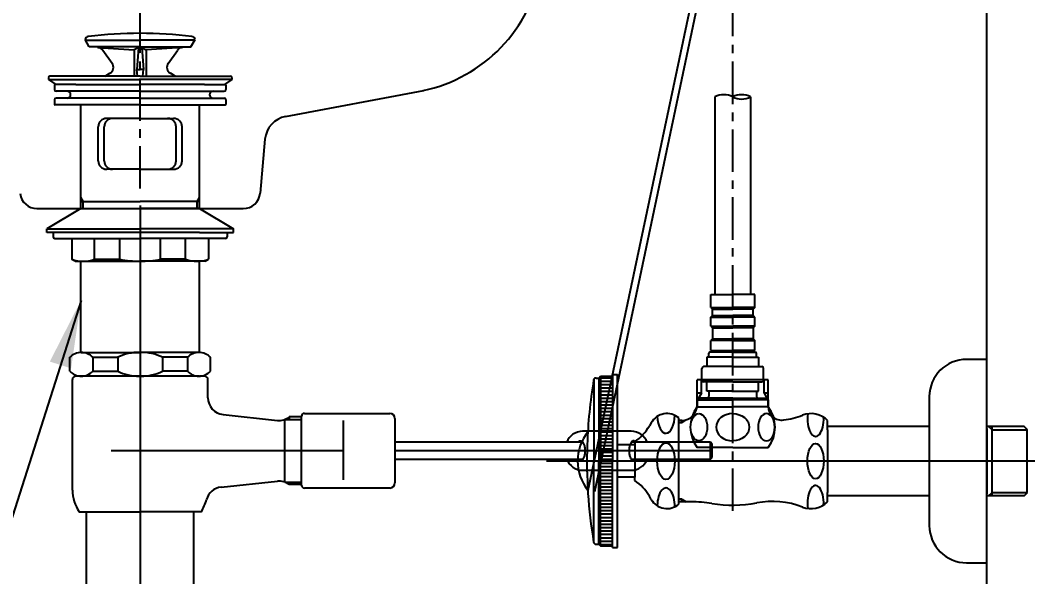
# Model space of a CAD drawing. Extents: x 1408 to 6784, y -530 to 1956.
# Drawn here: x 5035.1 to 5332.3, y 191.9 to 356 of the extents above; entities that cross this region are included whole.
import ezdxf

# ---------------------------------------------------------------- set-up
doc = ezdxf.new("R2010")
doc.units = 0
doc.header["$LTSCALE"] = 10
doc.header["$MEASUREMENT"] = 0
doc.header["$PDMODE"] = 3
doc.header["$PDSIZE"] = -10
doc.linetypes.add('CENTER', pattern=[2, 1.25, -0.25, 0.25, -0.25])
doc.layers.get('0').update_dxf_attribs({"linetype": 'CONTINUOUS'})
doc.layers.get('DEFPOINTS').update_dxf_attribs({"linetype": 'CONTINUOUS'})
for name, color, linetype in [('1', 7, 'CONTINUOUS'), ('3', 3, 'CONTINUOUS'), ('6', 6, 'CONTINUOUS'), ('7', 7, 'CONTINUOUS')]:
    doc.layers.add(name, color=color, linetype=linetype)
doc.styles.get("Standard").update_dxf_attribs({"font": 'SYMBOL'})
doc.dimstyles.get("Standard").update_dxf_attribs({"dimtxt": 1, "dimasz": 0.18, "dimexe": 0.18, "dimexo": 0.0625, "dimgap": 0.5, "dimtad": 1, "dimzin": 0, "dimdsep": 46, "dimtxsty": 'Standard', "dimcen": 0.09, "dimadec": 0, "dimazin": 0, "dimtfac": 1, "dimtofl": 0, "dimtmove": 2, "dimatfit": 3, "dimfxl": 0, "dimtolj": 1, "dimtzin": 0, "dimarcsym": 0})
doc.dimstyles.new('Standard$0', dxfattribs={"dimtxt": 0.18, "dimasz": 0.18, "dimexe": 0.18, "dimexo": 0.0625, "dimgap": 0.09, "dimtad": 0, "dimtih": 1, "dimtoh": 1, "dimdec": 4, "dimzin": 0, "dimdsep": 46, "dimtxsty": 'Standard', "dimcen": 0.09, "dimadec": 0, "dimazin": 0, "dimtfac": 1, "dimtdec": 4, "dimtofl": 0, "dimtmove": 0, "dimatfit": 3, "dimfxl": 0, "dimtolj": 1, "dimtzin": 0, "dimarcsym": 0})

# ---------------------------------------------------------------- blocks, each defined once
blk = doc.blocks.new('*D22')
at = {"color": 3, "lineweight": -2}
for p, q in [((5070.46, 301.36), (5070.46, -63.27)), ((5320.26, 75.32), (5320.26, -63.27)), ((5090.46, -43.27), (5154.94, -43.27)), ((5300.26, -43.27), (5235.78, -43.27))]:
    blk.add_line(p, q, dxfattribs=at)
at = {"color": 3}
for points in [[(5090.46, -39.94), (5090.46, -46.6), (5070.46, -43.27)], [(5300.26, -39.94), (5300.26, -46.6), (5320.26, -43.27)]]:
    blk.add_solid(points, dxfattribs=at)
at = {"layer": 'DEFPOINTS', "color": 0}
for p in [(5070.46, 301.36), (5320.26, 75.32), (5320.26, -43.27)]:
    blk.add_point(p, dxfattribs=at)
at = {"color": 0, "insert": (5195.36, -43.27), "char_height": 25, "attachment_point": 5}
blk.add_mtext('\\A1;{\\fNanumGothic|b0|i0|c129|p50;250}', dxfattribs=at)

msp = doc.modelspace()

# ---------------------------------------------------------------- linework, layer by layer
at = {"color": 2}
for p, q in [((5113.36714, 327.60641), (5154.13244, 335.28406)), ((5107.28473, 320.90003), (5105.87215, 305.0086)), ((5040.03303, 300.4513), (5100.89179, 300.4513))]:
    msp.add_line(p, q, dxfattribs=at)
for centre, radius, start, end in [((5144.55718, 379.2124), 44.9565, 282, 350), ((5114.75527, 320.23599), 7.5, 100.666029, 174.9203921), ((5040.03303, 305.4513), 5, 186.6755031, 270), ((5100.89179, 305.4513), 5, 270, 354.9203921)]:
    msp.add_arc(centre, radius, start, end, dxfattribs=at)
at = {"layer": '1', "color": 5}
msp.add_line((5320.25671, -254.00694), (5320.25671, 711.44132), dxfattribs=at)
at = {"layer": '1', "color": 1, "linetype": 'CENTER'}
msp.add_line((5070.46241, 306.35885), (5070.46241, 514.85885), dxfattribs=at)
at = {"layer": '3'}
for p, q in [((5055.46241, 348.14571), (5054.23109, 350.27842)), ((5054.34763, 350.07657), (5070.46241, 350.07657)), ((5070.46241, 348.14571), (5055.46241, 348.14571)), ((5057.97769, 347.96142), (5068.71241, 347.26005)), ((5070.46241, 348.14571), (5068.71241, 347.26005)), ((5069.94474, 347.88372), (5069.51241, 341.47584)), ((5086.57719, 350.07657), (5070.46241, 350.07657)), ((5070.46241, 348.14571), (5085.46241, 348.14571)), ((5070.46241, 348.14571), (5072.21241, 347.26005)), ((5070.98009, 347.88372), (5071.41241, 341.47584)), ((5082.94714, 347.96142), (5072.21241, 347.26005)), ((5085.46241, 348.14571), (5086.69373, 350.27842)), ((5062.18775, 343.26642), (5059.46955, 347.11939)), ((5068.71241, 347.26005), (5068.71241, 339.54571)), ((5072.21241, 347.26005), (5072.21241, 339.54571)), ((5078.73707, 343.26642), (5081.45528, 347.11939)), ((5043.46241, 339.14571), (5043.46241, 338.54571)), ((5053.16241, 339.54571), (5043.86241, 339.54571)), ((5070.46241, 339.54571), (5053.16241, 339.54571)), ((5060.10599, 339.54571), (5061.55351, 340.38144)), ((5069.71551, 339.54571), (5069.51241, 341.50003)), ((5069.51241, 341.50003), (5070.46241, 341.50003)), ((5071.41241, 341.50003), (5070.46241, 341.50003)), ((5070.46241, 339.54571), (5087.76241, 339.54571)), ((5071.20931, 339.54571), (5071.41241, 341.50003)), ((5080.81884, 339.54571), (5079.37132, 340.38144)), ((5087.76241, 339.54571), (5097.06241, 339.54571)), ((5097.46241, 339.14571), (5097.46241, 338.54571)), ((5043.46241, 338.54571), (5070.46241, 338.54571)), ((5043.46241, 338.54571), (5045.60463, 337.04571)), ((5045.16058, 336.84571), (5045.16058, 335.54571)), ((5051.46241, 337.04571), (5045.36058, 337.04571)), ((5051.46241, 337.04571), (5070.46241, 337.04571)), ((5097.46241, 338.54571), (5070.46241, 338.54571)), ((5089.46241, 337.04571), (5070.46241, 337.04571)), ((5089.46241, 337.04571), (5095.56425, 337.04571)), ((5097.46241, 338.54571), (5095.32019, 337.04571)), ((5095.76425, 336.84571), (5095.76425, 335.54571)), ((5070.46241, 335.04571), (5045.66058, 335.04571)), ((5070.46241, 333.04571), (5045.66058, 333.04571)), ((5070.46241, 335.04571), (5095.26425, 335.04571)), ((5070.46241, 333.04571), (5095.26425, 333.04571)), ((5045.16058, 332.54571), (5045.16058, 331.24571)), ((5070.46241, 331.04571), (5045.36058, 331.04571)), ((5052.96241, 300.4513), (5052.96241, 331.04571)), ((5070.46241, 331.04571), (5095.56425, 331.04571)), ((5087.96241, 300.4513), (5087.96241, 331.04571)), ((5095.76425, 332.54571), (5095.76425, 331.24571)), ((5070.46241, 327.04571), (5060.58804, 327.04571)), ((5070.46241, 327.04571), (5080.33678, 327.04571)), ((5058.08804, 314.54571), (5058.08804, 324.54571)), ((5059.85581, 314.54571), (5059.85581, 324.54571)), ((5081.06901, 314.54571), (5081.06901, 324.54571)), ((5082.83678, 314.54571), (5082.83678, 324.54571)), ((5070.46241, 312.04571), (5060.58804, 312.04571)), ((5070.46241, 312.04571), (5080.33678, 312.04571)), ((5053.66241, 302.54571), (5052.96241, 303.75815)), ((5087.26241, 302.54571), (5087.96241, 303.75815)), ((5052.96241, 300.4513), (5042.96241, 294.4513)), ((5052.96241, 302.54571), (5070.46241, 302.54571)), ((5052.96241, 300.4513), (5070.46241, 300.4513)), ((5053.66241, 300.4513), (5053.66241, 302.54571)), ((5087.96241, 302.54571), (5070.46241, 302.54571)), ((5087.96241, 300.4513), (5070.46241, 300.4513)), ((5087.26241, 300.4513), (5087.26241, 302.54571)), ((5087.96241, 300.4513), (5097.96241, 294.4513)), ((5042.96241, 294.4513), (5070.46241, 294.4513)), ((5042.96241, 293.4513), (5042.96241, 294.4513)), ((5097.96241, 294.4513), (5070.46241, 294.4513)), ((5097.96241, 293.4513), (5097.96241, 294.4513)), ((5052.96241, 293.4513), (5042.96241, 293.4513)), ((5044.77028, 293.4513), (5044.77028, 292.1513)), ((5045.27028, 291.6513), (5050.27028, 291.6513)), ((5050.27028, 291.6513), (5070.46241, 291.6513)), ((5050.27028, 291.6513), (5050.27028, 285.52865)), ((5087.96241, 293.4513), (5052.96241, 293.4513)), ((5057.04507, 285.52865), (5057.04507, 291.6513)), ((5064.44573, 285.52865), (5064.44573, 291.6513)), ((5090.65454, 291.6513), (5070.46241, 291.6513)), ((5076.4791, 285.52865), (5076.4791, 291.6513)), ((5083.87976, 285.52865), (5083.87976, 291.6513)), ((5087.96241, 293.4513), (5097.96241, 293.4513)), ((5090.65454, 291.6513), (5090.65454, 285.52865)), ((5095.65454, 291.6513), (5090.65454, 291.6513)), ((5096.15454, 293.4513), (5096.15454, 292.1513)), ((5051.27028, 284.9513), (5050.27028, 285.52865)), ((5057.04507, 285.52865), (5064.44573, 285.52865)), ((5083.87976, 285.52865), (5076.4791, 285.52865)), ((5089.65454, 284.9513), (5090.65454, 285.52865)), ((5051.27028, 284.9513), (5052.67028, 284.9513)), ((5052.67028, 284.9513), (5070.46241, 284.9513)), ((5052.96241, 258.04006), (5052.96241, 284.9513)), ((5088.25454, 284.9513), (5070.46241, 284.9513)), ((5087.96241, 258.04006), (5087.96241, 284.9513)), ((5089.65454, 284.9513), (5088.25454, 284.9513)), ((5049.71872, 252.48909), (5049.71872, 256.60233)), ((5053.10611, 258.04571), (5070.21872, 258.04571)), ((5056.4935, 256.60233), (5063.89416, 256.60233)), ((5056.4935, 256.60233), (5056.4935, 252.48909)), ((5063.89416, 256.60233), (5063.89416, 252.48909)), ((5087.81872, 258.04571), (5070.70611, 258.04571)), ((5077.03066, 256.60233), (5077.03066, 252.48909)), ((5084.43133, 256.60233), (5077.03066, 256.60233)), ((5084.43133, 256.60233), (5084.43133, 252.48909)), ((5091.20611, 252.48909), (5091.20611, 256.60233)), ((5050.46241, 217.44337), (5050.46241, 250.04571)), ((5070.46241, 251.04571), (5051.46241, 251.04571)), ((5056.4935, 252.48909), (5063.89416, 252.48909)), ((5087.81872, 251.04571), (5070.46241, 251.04571)), ((5084.43133, 252.48909), (5077.03066, 252.48909)), ((5087.26241, 251.04571), (5087.81872, 251.04571)), ((5087.81872, 251.04571), (5088.21872, 251.04571)), ((5089.46241, 251.04571), (5087.96241, 251.04571)), ((5090.46241, 244.68147), (5090.46241, 250.04571)), ((5094.92975, 239.70992), (5110.96397, 237.99197)), ((5112.99264, 238.24571), (5118.09821, 238.24571)), ((5113.13173, 219.79571), (5113.13173, 238.29571)), ((5118.12362, 239.04571), (5114.46241, 239.04571)), ((5114.46241, 239.04571), (5114.46241, 238.24571)), ((5118.09821, 238.24571), (5118.09821, 239.24571)), ((5118.09821, 218.84571), (5118.09821, 238.24571)), ((5118.89821, 240.04571), (5144.09821, 240.04571)), ((5130.46241, 220.5078), (5130.46241, 237.94571)), ((5145.59821, 238.54571), (5145.59821, 232.77452)), ((5145.59821, 232.77452), (5145.59821, 219.54571)), ((5212.0562, 234.78307), (5200.9973, 234.78517)), ((5215.34259, 234.78244), (5212.0562, 234.78307)), ((5130.46241, 229.04571), (5061.96241, 229.05874)), ((5195.08408, 231.5363), (5145.59821, 231.54571)), ((5239.16885, 229.02791), (5145.59821, 229.04571)), ((5201.03377, 231.53517), (5195.08408, 231.5363)), ((5238.66933, 231.52801), (5215.30489, 231.53245)), ((5238.71448, 226.528), (5238.71543, 231.528)), ((5239.21534, 231.0279), (5238.71543, 231.528)), ((5239.21458, 227.0279), (5239.21534, 231.0279)), ((5145.59821, 226.54571), (5201.03282, 226.53517)), ((5215.30394, 226.53245), (5238.66838, 226.52801)), ((5238.71448, 226.528), (5239.21458, 227.0279)), ((5200.99511, 223.28517), (5212.31776, 223.28302)), ((5212.31776, 223.28302), (5215.3404, 223.28244)), ((5094.33129, 218.31738), (5110.96397, 220.09945)), ((5113.13173, 219.79571), (5118.09821, 219.79571)), ((5114.46241, 219.04571), (5114.46241, 219.84571)), ((5118.12362, 219.04571), (5114.46241, 219.04571)), ((5144.09821, 218.04571), (5118.89821, 218.04571)), ((5052.46241, 211.04571), (5070.46241, 211.04571)), ((5054.58741, 211.04571), (5054.58741, 130.04571)), ((5088.46241, 211.04571), (5070.46241, 211.04571)), ((5086.33741, 130.04571), (5086.33741, 211.04571))]:
    msp.add_line(p, q, dxfattribs=at)
for points in [[(5199.66045, 231.53543, -0.044238089), (5199.91264, 231.81478, -0.189273345), (5200.3472, 231.9853, -0.189273345), (5200.7817, 231.81461, -0.101058622), (5201.27779, 231.12108, -0.059301535), (5201.55332, 230.23361, -0.045721536), (5201.66292, 229.03505, -0.045721536)], [(5216.6782, 231.53219, 0.044238089), (5216.42613, 231.81164, 0.189273345), (5215.99163, 231.98232, 0.189273345), (5215.55707, 231.8118, 0.101058622), (5215.06071, 231.11846, 0.059301535), (5214.78484, 230.23109, 0.045721536), (5214.67479, 229.03257, 0.045721536)], [(5201.66292, 229.03505, -0.045721536), (5201.55286, 227.83653, -0.059301535), (5201.27699, 226.94915, -0.101058622), (5200.78064, 226.25582, -0.189273345), (5200.34608, 226.0853, -0.189273345), (5199.91158, 226.25598, -0.044238089), (5199.6595, 226.53543, -0.059301535)], [(5214.67479, 229.03257, 0.045721536), (5214.78439, 227.83401, 0.059301535), (5215.05992, 226.94653, 0.101058622), (5215.55601, 226.253, 0.189273345), (5215.99051, 226.08232, 0.189273345), (5216.42507, 226.25284, 0.044238089), (5216.67725, 226.53219, 0.059301535)]]:
    msp.add_lwpolyline(points, format="xyb", dxfattribs=at)
for centre, radius, start, end in [((5055.31241, 350.07657), 1.1, 97.3204137, 169.426199), ((5070.46241, 232.14571), 120, 90, 97.3204137), ((5070.46241, 232.14571), 120, 82.6795863, 90), ((5085.61241, 350.07657), 1.1, 10.573801, 82.6795863), ((5057.8353, 345.96646), 2, 35.2023251, 86.2618095), ((5083.08952, 345.96646), 2, 93.7381905, 144.7976749), ((5060.55351, 342.11349), 2, 300, 35.2023251), ((5080.37132, 342.11349), 2, 144.7976749, 240), ((5043.86241, 339.14571), 0.4, 90, 180), ((5097.06241, 339.14571), 0.4, 0, 90), ((5045.36058, 336.84571), 0.2, 90, 180), ((5095.56425, 336.84571), 0.2, 0, 90), ((5045.66058, 335.54571), 0.5, 180, 270), ((5045.66058, 332.54571), 0.5, 90, 180), ((5048.96241, 334.04571), 1, 270, 90), ((5091.96241, 334.04571), 1, 90, 270), ((5095.26425, 335.54571), 0.5, 270, 0), ((5095.26425, 332.54571), 0.5, 0, 90), ((5045.36058, 331.24571), 0.2, 180, 270), ((5095.56425, 331.24571), 0.2, 270, 0), ((5060.58804, 324.54571), 2.5, 90, 180), ((5062.35581, 324.54571), 2.5, 90, 180), ((5078.56901, 324.54571), 2.5, 0, 90), ((5080.33678, 324.54571), 2.5, 0, 90), ((5060.58804, 314.54571), 2.5, 180, 270), ((5062.35581, 314.54571), 2.5, 180, 270), ((5078.56901, 314.54571), 2.5, 270, 0), ((5080.33678, 314.54571), 2.5, 270, 0), ((5045.27028, 292.1513), 0.5, 180, 270), ((5095.65454, 292.1513), 0.5, 270, 0), ((5053.65767, 295.13051), 10.18185, 250.567925, 289.432075), ((5070.27027, 314.40364), 29.45658, 258.5955662, 270.3737354), ((5070.65455, 314.40364), 29.45658, 269.6262646, 281.4044338), ((5087.26715, 295.13051), 10.18185, 250.567925, 289.432075), ((5053.10611, 253.33791), 4.70435, 43.9409373, 136.0590627), ((5069.99652, 244.44123), 13.60629, 89.0642953, 116.6471866), ((5070.9283, 244.44123), 13.60629, 63.3528134, 90.9357047), ((5087.81872, 253.33791), 4.70435, 43.9409373, 136.0590627), ((5053.10611, 255.75351), 4.70435, 223.9409373, 316.0590627), ((5051.46241, 250.04571), 1, 90, 180), ((5069.99652, 264.65019), 13.60629, 243.3528134, 270.9357047), ((5070.9283, 264.65019), 13.60629, 269.0642953, 296.6471866), ((5087.81872, 255.75351), 4.70435, 223.9409373, 316.0590627), ((5089.46241, 250.04571), 1, 0, 90), ((5095.46241, 244.68147), 5, 180, 263.8844964), ((5111.37087, 242.97539), 5, 265.3321647, 308.1927197), ((5118.89821, 239.24571), 0.8, 90, 180), ((5144.09821, 238.54571), 1.5, 0, 90), ((5200.99635, 229.78517), 5, 89.9891011, 159.501786), ((5215.34164, 229.78244), 5, 20.4764162, 89.9891011), ((5200.99607, 228.28517), 5, 200.4764162, 269.9891011), ((5215.34136, 228.28244), 5, 269.9891011, 339.501786), ((5111.37087, 215.11603), 5, 51.8072803, 94.6678353), ((5063.45082, 217.99229), 13, 182.4200434, 212.3000082), ((5094.86396, 213.34583), 5, 96.1154758, 165.0404643), ((5118.89821, 218.84571), 0.8, 180, 270), ((5144.09821, 219.54571), 1.5, 270, 0), ((5077.47401, 217.99229), 13, 327.6999918, 345.040466)]:
    msp.add_arc(centre, radius, start, end, dxfattribs=at)
at = {"layer": '6', "color": 2, "linetype": 'CENTER'}
msp.add_line((5245.25671, 211.28051), (5245.25671, 501.92262), dxfattribs=at)
at = {"layer": '6'}
for p, q in [((5320.25671, 255.99306), (5314.25671, 255.99306)), ((5320.25671, 195.99306), (5320.25671, 255.99306)), ((5204.34153, 249.99306), (5204.34153, 225.99306)), ((5204.93296, 250.49306), (5205.75671, 250.49306)), ((5205.75671, 250.49306), (5206.25671, 250.99306)), ((5205.75671, 250.49306), (5205.75671, 225.99306)), ((5206.25671, 250.99306), (5206.25671, 225.99306)), ((5206.25671, 250.99306), (5209.45671, 250.99306)), ((5206.25671, 250.58158), (5209.75671, 250.58158)), ((5209.75671, 251.29306), (5209.75671, 251.49306)), ((5209.75671, 251.49306), (5211.25671, 251.49306)), ((5209.75671, 251.29306), (5209.75671, 225.99306)), ((5211.25671, 250.49306), (5211.25671, 251.49306)), ((5211.25671, 225.99306), (5211.25671, 250.49306)), ((5255.75671, 249.99306), (5234.75671, 249.99306)), ((5234.75671, 242.49306), (5234.75671, 249.99306)), ((5236.00671, 245.99306), (5236.00671, 249.99306)), ((5254.50671, 245.99306), (5254.50671, 249.99306)), ((5255.75671, 242.08143), (5255.75671, 249.99306)), ((5206.25671, 249.58158), (5209.75671, 249.58158)), ((5206.25671, 248.58158), (5209.75671, 248.58158)), ((5206.25671, 247.58158), (5209.75671, 247.58158)), ((5206.25671, 246.58158), (5209.75671, 246.58158)), ((5206.25671, 245.58158), (5209.75671, 245.58158)), ((5206.25671, 244.58158), (5209.75671, 244.58158)), ((5236.00671, 245.99306), (5234.75671, 243.828)), ((5236.00671, 245.99306), (5234.75671, 245.99306)), ((5254.50671, 245.99306), (5255.75671, 243.828)), ((5255.75671, 245.99306), (5254.50671, 245.99306)), ((5303.25671, 244.99306), (5303.25671, 206.99306)), ((5206.25671, 243.58158), (5209.75671, 243.58158)), ((5206.25671, 242.58158), (5209.75671, 242.58158)), ((5206.25671, 241.58158), (5209.75671, 241.58158)), ((5206.25671, 240.58158), (5209.75671, 240.58158)), ((5206.25671, 239.58158), (5209.75671, 239.58158)), ((5206.25671, 238.58158), (5209.75671, 238.58158)), ((5229.34331, 237.99306), (5229.34331, 238.71377)), ((5229.34331, 213.99306), (5229.34331, 237.99306)), ((5230.25671, 237.99306), (5229.34331, 237.99306)), ((5230.25671, 237.24306), (5231.55575, 238.18464)), ((5230.25671, 237.24306), (5230.25671, 237.99306)), ((5273.25784, 235.24419), (5273.25784, 237.99195)), ((5206.25671, 237.58158), (5209.75671, 237.58158)), ((5206.25671, 236.58158), (5209.75671, 236.58158)), ((5206.25671, 235.58158), (5209.75671, 235.58158)), ((5221.2299, 237.31457), (5220.67753, 236.35785)), ((5230.25671, 237.24306), (5229.34331, 237.24306)), ((5303.25671, 236.24306), (5273.25671, 236.24306)), ((5273.25671, 235.24306), (5273.25671, 216.74306)), ((5331.25671, 236.24306), (5320.25671, 236.24306)), ((5320.25671, 235.6261), (5320.25671, 216.36067)), ((5321.75671, 235.24306), (5320.75671, 236.24306)), ((5321.75671, 215.74306), (5321.75671, 236.24306)), ((5321.75671, 235.24306), (5332.25671, 235.24306)), ((5332.25671, 235.24306), (5331.25671, 236.24306)), ((5332.13242, 216.74306), (5332.13242, 235.24306)), ((5206.25671, 234.58158), (5209.75671, 234.58158)), ((5206.25671, 233.58158), (5209.75671, 233.58158)), ((5206.25671, 232.58158), (5209.75671, 232.58158)), ((5206.25671, 231.58158), (5209.75671, 231.58158)), ((5206.25671, 230.58158), (5209.75671, 230.58158)), ((5206.25671, 229.58158), (5209.75671, 229.58158)), ((5216.34331, 230.74306), (5211.25671, 230.74306)), ((5216.34331, 231.7254), (5216.34331, 230.74306)), ((5216.34331, 230.74306), (5216.34331, 221.24306)), ((5341.91653, 225.99306), (5190.37463, 225.99306)), ((5204.34153, 201.99306), (5204.34153, 225.99306)), ((5205.75671, 201.49306), (5205.75671, 225.99306)), ((5206.25671, 228.58158), (5209.75671, 228.58158)), ((5206.25671, 227.58158), (5209.75671, 227.58158)), ((5206.25671, 226.58158), (5209.75671, 226.58158)), ((5206.25671, 200.99306), (5206.25671, 225.99306)), ((5209.75671, 200.69306), (5209.75671, 225.99306)), ((5211.25671, 200.49306), (5211.25671, 225.99306)), ((5206.25671, 225.40454), (5209.75671, 225.40454)), ((5206.25671, 224.40454), (5209.75671, 224.40454)), ((5206.25671, 223.40454), (5209.75671, 223.40454)), ((5206.25671, 222.40454), (5209.75671, 222.40454)), ((5206.25671, 221.40454), (5209.75671, 221.40454)), ((5206.25671, 220.40454), (5209.75671, 220.40454)), ((5216.34331, 221.24306), (5211.25671, 221.24306)), ((5216.34331, 220.26072), (5216.34331, 221.24306)), ((5206.25671, 219.40454), (5209.75671, 219.40454)), ((5206.25671, 218.40454), (5209.75671, 218.40454)), ((5206.25671, 217.40454), (5209.75671, 217.40454)), ((5206.25671, 216.40454), (5209.75671, 216.40454)), ((5206.25671, 215.40454), (5209.75671, 215.40454)), ((5206.25671, 214.40454), (5209.75671, 214.40454)), ((5221.2299, 214.67155), (5220.67754, 215.62827)), ((5230.25671, 214.74306), (5229.34331, 214.74306)), ((5230.25671, 214.74306), (5231.55575, 213.99306)), ((5230.25671, 213.99306), (5230.25671, 214.74306)), ((5273.25671, 213.99306), (5273.25671, 216.74306)), ((5273.25671, 215.74306), (5273.25671, 215.56132)), ((5303.25671, 215.74306), (5273.25671, 215.74306)), ((5273.25671, 213.99306), (5273.25671, 215.56132)), ((5331.25671, 215.74306), (5320.25671, 215.74306)), ((5320.75671, 215.74306), (5321.75671, 216.74306)), ((5321.75671, 216.74306), (5332.25671, 216.74306)), ((5331.25671, 215.74306), (5332.25671, 216.74306)), ((5206.25671, 213.40454), (5209.75671, 213.40454)), ((5206.25671, 212.40454), (5209.75671, 212.40454)), ((5206.25671, 211.40454), (5209.75671, 211.40454)), ((5232.9685, 213.99306), (5229.34331, 213.99306)), ((5229.34331, 213.27235), (5229.34331, 213.99306)), ((5206.25671, 210.40454), (5209.75671, 210.40454)), ((5206.25671, 209.40454), (5209.75671, 209.40454)), ((5206.25671, 208.40454), (5209.75671, 208.40454)), ((5206.25671, 207.40454), (5209.75671, 207.40454)), ((5206.25671, 206.40454), (5209.75671, 206.40454)), ((5206.25671, 205.40454), (5209.75671, 205.40454)), ((5206.25671, 204.40454), (5209.75671, 204.40454)), ((5206.25671, 203.40454), (5209.75671, 203.40454)), ((5206.25671, 202.40454), (5209.75671, 202.40454)), ((5204.93296, 201.49306), (5205.75671, 201.49306)), ((5205.75671, 201.49306), (5206.25671, 200.99306)), ((5206.25671, 201.40454), (5209.75671, 201.40454)), ((5206.25671, 200.99306), (5209.45671, 200.99306)), ((5209.75671, 200.49306), (5209.75671, 200.69306)), ((5209.75671, 200.49306), (5211.25671, 200.49306)), ((5314.25671, 195.99306), (5320.25671, 195.99306))]:
    msp.add_line(p, q, dxfattribs=at)
for centre, radius, start, end in [((5314.25671, 244.99306), 11, 90, 180), ((5347.25671, 225.99306), 145, 170.50659, 178.0568579), ((5204.93296, 249.79306), 0.7, 90, 170.50659), ((5209.45671, 251.29306), 0.3, 270, 0), ((5230.25671, 242.49306), 4.5, 270, 0), ((5259.75671, 242.08143), 4, 180, 277.7116785), ((5225.86917, 234.63609), 5.35697, 49.5694344, 150), ((5256.96188, 262.72077), 24.82771, 277.7116785, 290.9661375), ((5268.35034, 233.00031), 7, 45.4870636, 110.9661375), ((5208.55318, 243.35785), 14, 303.8098204, 330), ((5213.51094, 225.94773), 14, 141.7859267, 179.7527285), ((5347.25671, 225.99306), 145, 178.0568579, 189.49341), ((5213.51094, 226.06857), 14, 180.2472715, 218.2140733), ((5208.55318, 208.62827), 14, 30, 56.1901796), ((5225.86918, 217.35003), 5.35697, 210, 310.4305656), ((5256.96188, 189.26535), 24.82771, 69.0338625, 100.737275), ((5232.9685, 175.99306), 38, 80.6951765, 90.0000026), ((5245.25671, 250.99306), 38, 260.6951745, 280.737274), ((5268.35034, 218.98581), 7, 249.0338625, 314.5), ((5314.25671, 206.99306), 11, 180, 270), ((5204.93296, 202.19306), 0.7, 189.49341, 270), ((5209.45671, 200.69306), 0.3, 0, 90)]:
    msp.add_arc(centre, radius, start, end, dxfattribs=at)
for centre, major_axis, ratio, start_param, end_param in [((5225.57806, 239.58534), (0, -5.39901), 0.478204164, 4.790779575, 7.834250848), ((5269.69565, 238.49796), (0, -5.21778), 0.460090084, 4.433610919, 7.934687634), ((5225.57806, 212.67262), (0, -5.39901), 0.478204164, 1.540107538, 4.68362008), ((5269.69565, 213.57877), (0, -5.21778), 0.460090084, 1.472185923, 5.009627066)]:
    msp.add_ellipse(centre, major_axis=major_axis, ratio=ratio, start_param=start_param, end_param=end_param, dxfattribs=at)
for centre, major_axis, ratio in [((5225.57806, 225.99306), (0, -5.39901), 0.478204164), ((5269.69565, 225.99306), (0, -5.21778), 0.460090084)]:
    msp.add_ellipse(centre, major_axis=major_axis, ratio=ratio, dxfattribs=at)
at = {"layer": '7'}
for p, q in [((5247.3278, 428.97706), (5202.55235, 217.31552)), ((5249.35228, 429.08545), (5204.4659, 216.91072)), ((5245.25671, 258.09306), (5239.25671, 258.09306))]:
    msp.add_line(p, q, dxfattribs=at)
at = {"layer": '7', "color": 6}
for p, q in [((5240.00671, 333.37856), (5240.00671, 275.09306)), ((5250.50671, 333.37856), (5250.50671, 275.09306)), ((5238.75671, 275.09306), (5245.25671, 275.09306)), ((5238.75671, 271.26463), (5238.75671, 275.09306)), ((5251.75671, 275.09306), (5245.25671, 275.09306)), ((5251.75671, 271.26463), (5251.75671, 275.09306)), ((5238.75671, 271.26463), (5245.25671, 271.26463)), ((5238.75671, 271.26463), (5239.25671, 270.76463)), ((5239.25671, 270.76463), (5245.25671, 270.76463)), ((5239.25671, 268.92149), (5239.25671, 270.76463)), ((5251.75671, 271.26463), (5245.25671, 271.26463)), ((5251.25671, 270.76463), (5245.25671, 270.76463)), ((5251.75671, 271.26463), (5251.25671, 270.76463)), ((5251.25671, 268.92149), (5251.25671, 270.76463)), ((5238.75671, 268.42149), (5239.25671, 268.92149)), ((5238.75671, 268.42149), (5245.25671, 268.42149)), ((5238.75671, 265.76463), (5238.75671, 268.42149)), ((5239.25671, 268.92149), (5245.25671, 268.92149)), ((5251.25671, 268.92149), (5245.25671, 268.92149)), ((5251.75671, 268.42149), (5245.25671, 268.42149)), ((5251.75671, 268.42149), (5251.25671, 268.92149)), ((5251.75671, 265.76463), (5251.75671, 268.42149)), ((5238.75671, 265.76463), (5245.25671, 265.76463)), ((5238.75671, 265.76463), (5239.25671, 265.26463)), ((5239.25671, 265.26463), (5245.25671, 265.26463)), ((5239.25671, 265.26463), (5239.25671, 262.09306)), ((5251.75671, 265.76463), (5245.25671, 265.76463)), ((5251.25671, 265.26463), (5245.25671, 265.26463)), ((5251.75671, 265.76463), (5251.25671, 265.26463)), ((5251.25671, 265.26463), (5251.25671, 262.09306)), ((5239.25671, 262.09306), (5238.75671, 261.59306)), ((5245.25671, 261.59306), (5238.75671, 261.59306)), ((5238.75671, 258.59306), (5238.75671, 261.59306)), ((5239.25671, 262.09306), (5245.25671, 262.09306)), ((5251.25671, 262.09306), (5245.25671, 262.09306)), ((5245.25671, 261.59306), (5251.75671, 261.59306)), ((5251.25671, 262.09306), (5251.75671, 261.59306)), ((5251.75671, 258.59306), (5251.75671, 261.59306)), ((5245.25671, 256.59306), (5237.65671, 256.59306)), ((5237.65671, 256.59306), (5237.65671, 253.84306)), ((5238.25671, 256.59306), (5238.25671, 257.79306)), ((5241.00671, 258.09306), (5238.55671, 258.09306)), ((5238.75671, 258.59306), (5245.25671, 258.59306)), ((5241.00671, 258.09306), (5241.00671, 258.59306)), ((5251.75671, 258.59306), (5245.25671, 258.59306)), ((5245.25671, 258.09306), (5251.25671, 258.09306)), ((5245.25671, 256.59306), (5252.85671, 256.59306)), ((5249.50671, 258.09306), (5249.50671, 258.59306)), ((5249.50671, 258.09306), (5251.95671, 258.09306)), ((5252.25671, 256.59306), (5252.25671, 257.79306)), ((5252.85671, 256.59306), (5252.85671, 253.84306)), ((5236.15671, 249.84306), (5236.15671, 253.34306)), ((5245.25671, 253.84306), (5236.65671, 253.84306)), ((5245.25671, 253.84306), (5253.85671, 253.84306)), ((5254.35671, 249.84306), (5254.35671, 253.34306)), ((5245.25671, 249.34306), (5236.65671, 249.34306)), ((5237.65671, 246.59306), (5237.65671, 249.34306)), ((5245.25671, 249.34306), (5253.85671, 249.34306)), ((5252.85671, 246.59306), (5252.85671, 249.34306)), ((5235.25671, 244.59306), (5234.75671, 244.09306)), ((5234.75671, 244.09306), (5245.25671, 244.09306)), ((5234.75671, 244.09306), (5234.75671, 241.99306)), ((5245.25671, 244.59306), (5235.25671, 244.59306)), ((5245.25671, 246.59306), (5237.65671, 246.59306)), ((5238.25671, 246.59306), (5238.25671, 245.09306)), ((5245.25671, 244.59306), (5239.80671, 244.59306)), ((5245.25671, 246.59306), (5252.85671, 246.59306)), ((5245.25671, 244.59306), (5250.70671, 244.59306)), ((5245.25671, 244.59306), (5255.25671, 244.59306)), ((5255.75671, 244.09306), (5245.25671, 244.09306)), ((5252.25671, 246.59306), (5252.25671, 245.09306)), ((5255.25671, 244.59306), (5255.75671, 244.09306)), ((5255.75671, 244.09306), (5255.75671, 241.99306)), ((5234.75671, 241.99306), (5245.25671, 241.99306)), ((5255.75671, 241.99306), (5245.25671, 241.99306)), ((5245.25671, 229.99306), (5234.75671, 229.99306)), ((5245.25671, 229.99306), (5255.75671, 229.99306))]:
    msp.add_line(p, q, dxfattribs=at)
for centre, radius, start, end in [((5242.63171, 328.30341), 5.71383, 62.6508559, 117.3491441), ((5247.88171, 328.30341), 5.71383, 62.6508559, 117.3491441), ((5247.88171, 338.45372), 5.71383, 242.6508559, 297.3491441), ((5238.55671, 257.79306), 0.3, 90, 180), ((5251.95671, 257.79306), 0.3, 0, 90), ((5236.65671, 253.34306), 0.5, 90, 180), ((5253.85671, 253.34306), 0.5, 0, 90), ((5236.65671, 249.84306), 0.5, 180, 270), ((5253.85671, 249.84306), 0.5, 270, 0), ((5237.75671, 245.09306), 0.5, 270, 360), ((5252.75671, 245.09306), 0.5, 180, 270), ((5242.75671, 235.99306), 10, 143.1301024, 216.8698976), ((5247.75671, 235.99306), 10, 323.1301024, 36.8698976)]:
    msp.add_arc(centre, radius, start, end, dxfattribs=at)
msp.add_ellipse((5235.29742, 235.99306), major_axis=(0, 4), ratio=0.612372458, dxfattribs=at)
msp.add_ellipse((5245.25671, 235.99306), major_axis=(4.89898, 0), ratio=0.816496611, start_param=1.570796212, end_param=4.712388715, dxfattribs=at)
at = {"layer": '7', "color": 6, "extrusion": (0, 0, -1)}
msp.add_ellipse((5245.25671, 235.99306), major_axis=(-4.89898, 0), ratio=0.816496611, start_param=1.570796212, end_param=4.712388715, dxfattribs=at)
msp.add_ellipse((5255.216, 235.99306), major_axis=(0, 4), ratio=0.612372458, dxfattribs=at)

# ---------------------------------------------------------------- dimensions: what is measured, and where the dimension line sits
dim = msp.add_linear_dim(base=(5320.25671, -43.26842), p1=(5070.46241, 301.35885), p2=(5320.25671, 75.32127), text='{\\fNanumGothic|b0|i0|c129|p50;<>}', dimstyle='Standard$0', override={"dimtxt": 25, "dimasz": 20, "dimexe": 20, "dimexo": 0, "dimgap": 10, "dimtad": 1, "dimdec": 0, "dimzin": 8, "dimtxsty": 'Standard', "dimclrd": 3, "dimclre": 3, "dimtmove": 2, "dimarcsym": 1})
dim.commit()
dim.dimension.update_dxf_attribs({"geometry": '*D22', "text_midpoint": (5195.35956, -43.26842), "dimtype": 160})

# ---------------------------------------------------------------- leaders
msp.add_leader([(5053.02143, 273.39945), (5009.71115, 137.27599), (4852.4305, 137.27599)], dimstyle='Standard', override={"dimtxt": 25, "dimasz": 20, "dimexe": 10, "dimexo": 8, "dimgap": 10, "dimtad": 0, "dimdec": 4, "dimlfac": 1, "dimzin": 8, "dimclrd": 3, "dimclre": 3, "dimtdec": 4, "dimarcsym": 1})

doc.saveas('drawing.dxf')
